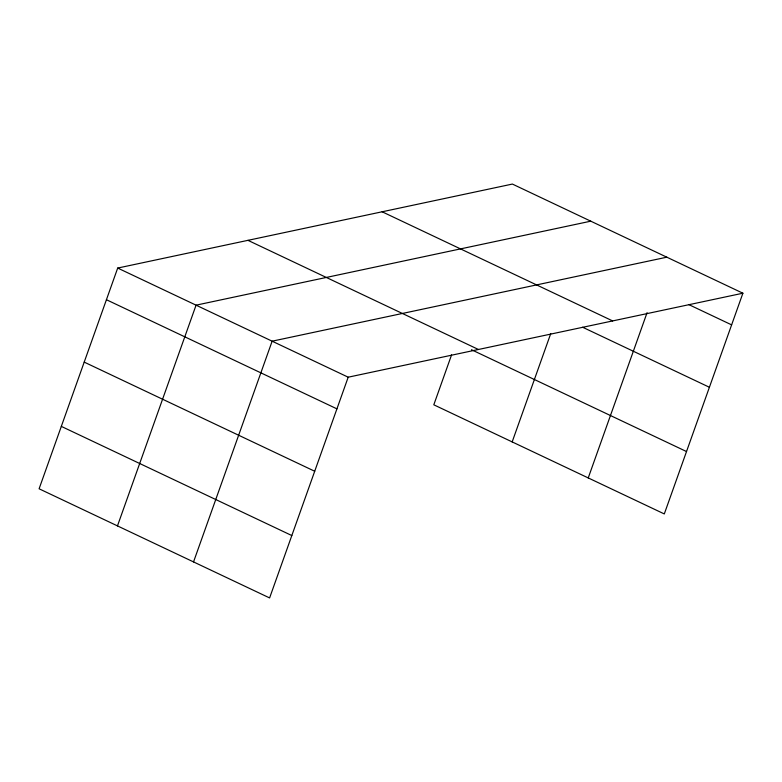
<?xml version="1.0" encoding="UTF-8"?>
<svg xmlns="http://www.w3.org/2000/svg" width="782" height="782" viewBox="0 0 782 782"><rect width="100%" height="100%" fill="white"/><g stroke="black" fill="none" stroke-linecap="round" stroke-linejoin="round"><path stroke-width="1.17" d="M742.9 293.211L512.396 184.063L117.701 268.06L39.1 488.789L269.604 597.937L348.195 377.198L742.9 293.211L664.299 513.94L433.805 404.802L451.576 354.881M117.466 525.905L196.067 305.166L590.772 221.179M193.535 561.916L272.136 341.187L666.831 257.19M512.171 441.908L550.743 333.591M588.24 477.919L647.076 312.673M688.629 304.511L731.629 324.872M382.144 211.785L612.648 320.923M582.629 327.238L709.411 387.266M247.953 240.338L478.447 349.486M471.468 349.72L686.518 451.546M117.701 268.06L348.195 377.198M106.43 299.721L336.925 408.859M84.212 362.115L314.706 471.253M61.319 426.395L291.813 535.543"/></g></svg>
